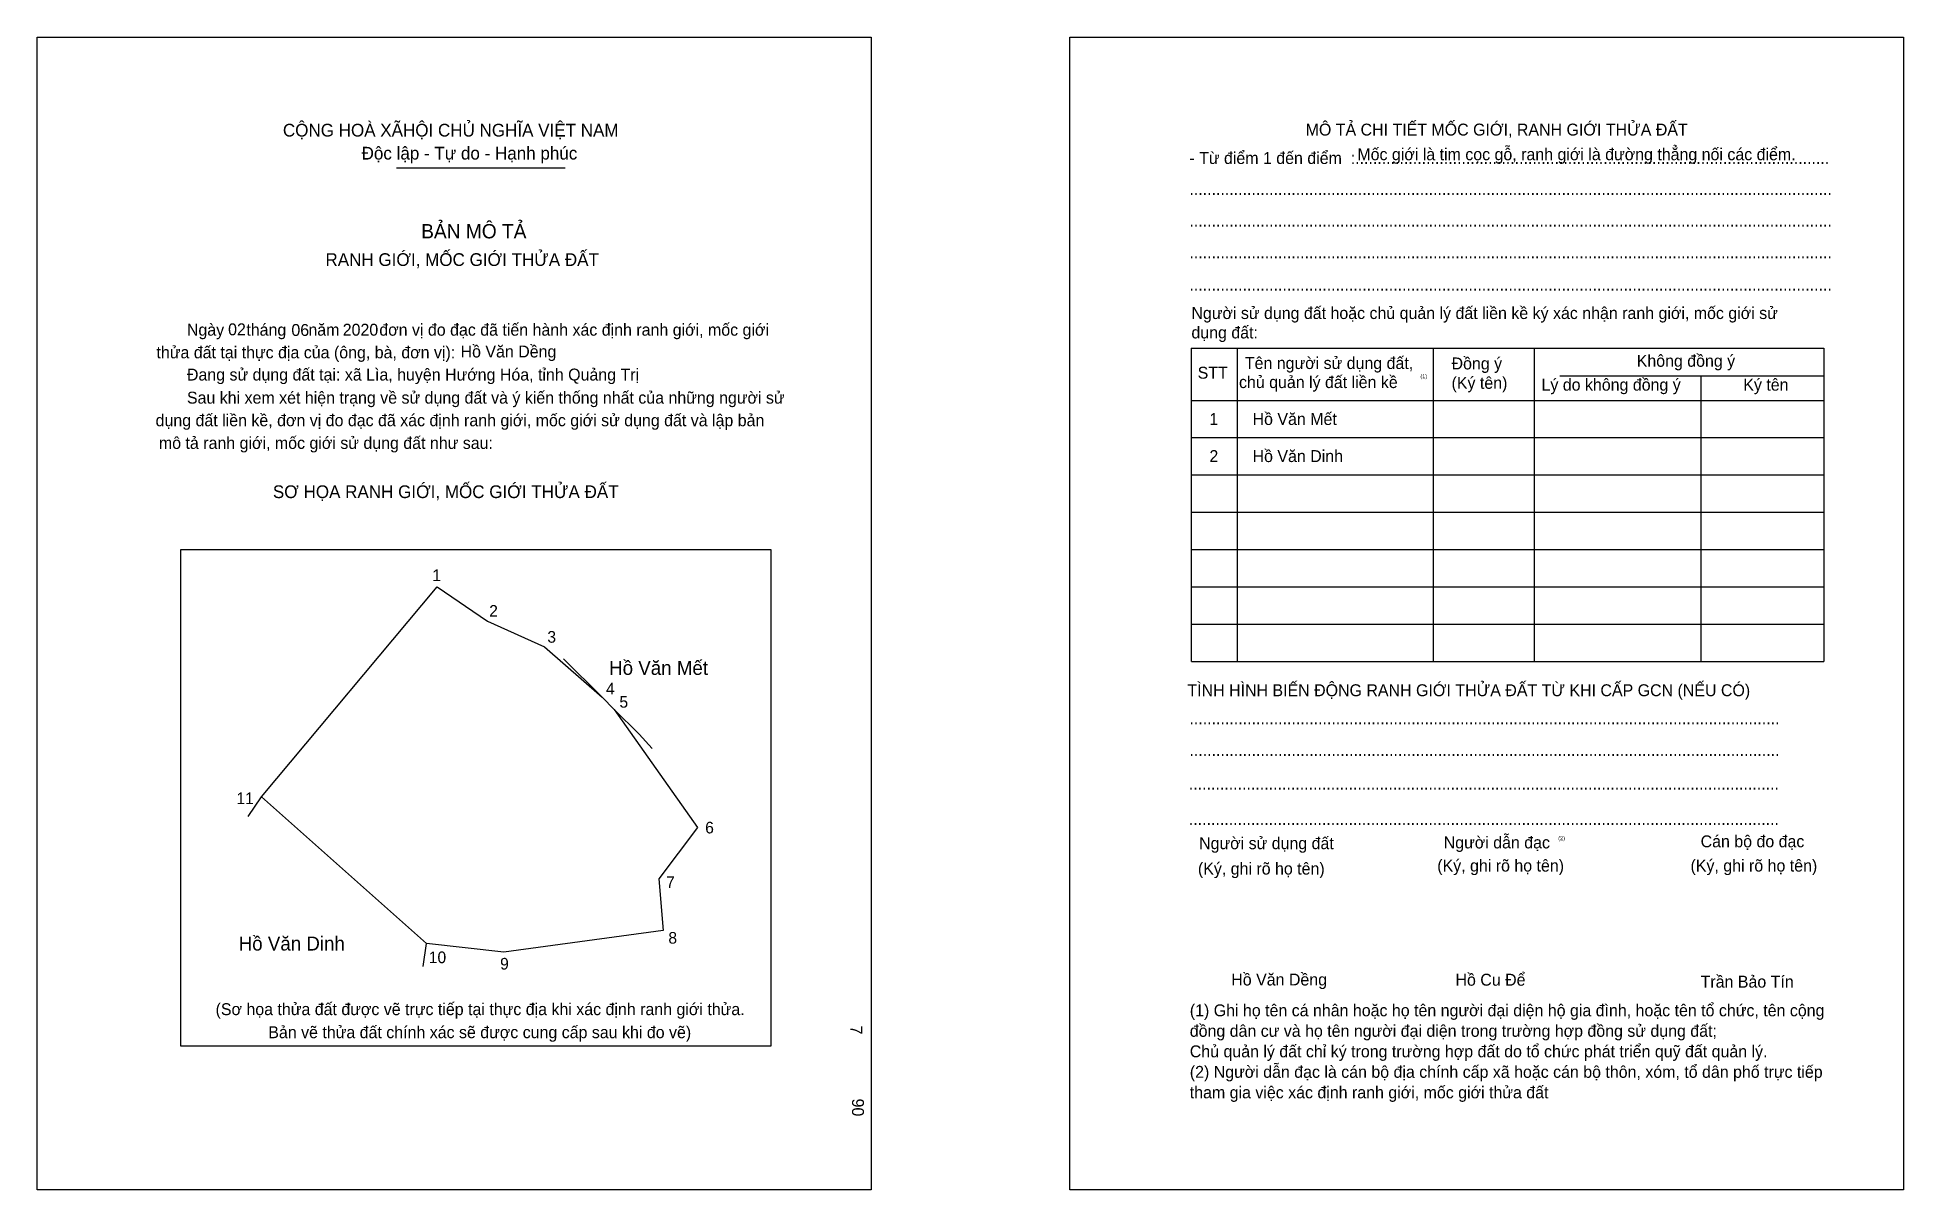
# Model space of a CAD drawing. Extents: x 550368 to 550801, y 1825696 to 1825964.
import ezdxf

# ---------------------------------------------------------------- set-up
doc = ezdxf.new("R2010")
doc.units = 0
for name, color, linetype in [('bmtKhungInTrang1', 7, 'Continuous'), ('bmtKhungInTrang2', 7, 'Continuous'), ('bmtNoiDung', 7, 'Continuous'), ('bmtTemplate', 7, 'Continuous'), ('CanhThua', 7, 'Continuous'), ('RauThua', 7, 'Continuous'), ('SoHieuDinhThua', 7, 'Continuous'), ('TenChuLanCan', 7, 'Continuous')]:
    doc.layers.add(name, color=color, linetype=linetype)

msp = doc.modelspace()

# ---------------------------------------------------------------- linework, layer by layer
at = {"layer": 'bmtKhungInTrang1'}
msp.add_lwpolyline([(550367.56, 1825963.76), (550561.35, 1825963.76), (550561.35, 1825695.73), (550367.56, 1825695.73)], close=True, dxfattribs=at)
at = {"layer": 'bmtKhungInTrang2'}
msp.add_lwpolyline([(550607.56, 1825963.76), (550801.34, 1825963.76), (550801.34, 1825695.73), (550607.56, 1825695.73)], close=True, dxfattribs=at)
at = {"layer": 'bmtTemplate'}
for p, q in [((550451.07, 1825933.38), (550490.26, 1825933.38)), ((550646.43, 1825891.47), (550646.43, 1825818.6)), ((550692.02, 1825891.47), (550692.02, 1825818.6)), ((550715.47, 1825891.55), (550715.47, 1825818.6)), ((550782.79, 1825891.47), (550782.79, 1825818.6)), ((550721.42, 1825885.05), (550782.79, 1825885.05)), ((550635.8, 1825879.32), (550782.79, 1825879.32)), ((550635.8, 1825870.65), (550782.79, 1825870.65)), ((550635.8, 1825861.97), (550782.79, 1825861.97)), ((550635.8, 1825853.3), (550782.79, 1825853.3)), ((550635.8, 1825844.63), (550782.79, 1825844.63)), ((550635.8, 1825835.95), (550782.79, 1825835.95)), ((550635.8, 1825827.28), (550782.79, 1825827.28)), ((550635.8, 1825818.6), (550782.79, 1825818.6))]:
    msp.add_line(p, q, dxfattribs=at)
for points in [[(550635.71, 1825891.47), (550782.79, 1825891.47)], [(550635.71, 1825891.47), (550635.71, 1825818.6)], [(550754.18, 1825884.96), (550754.18, 1825818.6)]]:
    msp.add_lwpolyline(points, dxfattribs=at)
msp.add_lwpolyline([(550400.9, 1825729.11), (550400.9, 1825844.62), (550538.02, 1825844.62), (550538.02, 1825729.11)], close=True, dxfattribs=at)
at = {"layer": 'CanhThua'}
for p, q in [((550419.64, 1825787.07), (550460.49, 1825835.95)), ((550460.49, 1825835.95), (550472.18, 1825827.99)), ((550472.18, 1825827.99), (550485.46, 1825822.03)), ((550485.46, 1825822.03), (550498.81, 1825810.29)), ((550498.81, 1825810.29), (550501.65, 1825807.45)), ((550501.65, 1825807.45), (550521, 1825780)), ((550458, 1825753), (550419.64, 1825787.07)), ((550521, 1825780), (550512, 1825768)), ((550512, 1825768), (550513, 1825756)), ((550513, 1825756), (550476, 1825751)), ((550476, 1825751), (550458, 1825753))]:
    msp.add_line(p, q, dxfattribs=at)
at = {"layer": 'RauThua'}
for p, q in [((550489.82, 1825819.24), (550498.81, 1825810.29)), ((550501.65, 1825807.45), (550507.45, 1825801.66)), ((550507.45, 1825801.66), (550510.47, 1825798.34)), ((550416.56, 1825782.54), (550419.64, 1825787.07)), ((550457.21, 1825747.65), (550458, 1825753))]:
    msp.add_line(p, q, dxfattribs=at)

# ---------------------------------------------------------------- texts
at = {"layer": 'bmtNoiDung'}
for s, height, p in [('02', 2.773, (550411.9, 1825894.45)), ('06', 2.773, (550426.61, 1825894.3)), ('2020', 2.773, (550438.54, 1825894.36)), ('Hồ Văn Dềng', 2.7727, (550465.93, 1825889.3)), ('1', 2.77, (550639.98, 1825873.6)), ('Hồ Văn Mết ', 2.7727, (550650.01, 1825873.6)), ('2', 2.77, (550639.98, 1825864.97)), ('Hồ Văn Dinh ', 2.7727, (550650.01, 1825864.97)), ('Hồ Văn Dềng', 2.7727, (550645.06, 1825743.23))]:
    msp.add_text(s, height=height, dxfattribs=at).set_placement(p)
for s, height, p in [('7', 2.77, (550556.52, 1825733.88)), ('90', 2.773, (550556.91, 1825716.92))]:
    msp.add_text(s, height=height, rotation=270, dxfattribs=at).set_placement(p)
at = {"layer": 'bmtTemplate'}
for s, height, p in [('CỘNG HOÀ XÃHỘI CHỦ NGHĨA VIỆT NAM', 2.9576, (550424.64, 1825940.68)), ('MÔ TẢ CHI TIẾT MỐC GIỚI, RANH GIỚI THỬA ĐẤT', 2.7717, (550662.35, 1825940.91)), ('Độc lập - Tự do - Hạnh phúc', 2.9576, (550442.93, 1825935.33)), ('- Từ điểm 1 đến điểm  :...........................................................................................................', 2.77167, (550635.33, 1825934.3)), ('Mốc giới là tim cọc gỗ, ranh giới là đường thẳng nối các điểm.', 2.7717, (550674.37, 1825935.17)), ('.................................................................................................................................................', 2.77167, (550635.33, 1825927.12)), ('BẢN MÔ TẢ', 3.327, (550456.77, 1825917)), ('.................................................................................................................................................', 2.77167, (550635.33, 1825919.75)), ('RANH GIỚI, MỐC GIỚI THỬA ĐẤT', 2.9576, (550434.53, 1825910.58)), ('.................................................................................................................................................', 2.77167, (550635.33, 1825912.37)), ('.................................................................................................................................................', 2.77167, (550635.33, 1825904.83)), ('Người sử dụng đất hoặc chủ quản lý đất liền kề ký xác nhận ranh giới, mốc giới sử', 2.7717, (550635.8, 1825898.24)), ('Ngày     tháng     năm         đơn vị đo đạc đã tiến hành xác định ranh giới, mốc giới ', 2.7727, (550402.33, 1825894.36)), ('dụng đất:', 2.772, (550635.8, 1825893.72)), ('thửa đất tại thực địa của (ông, bà, đơn vị):', 2.7727, (550395.26, 1825889.1)), ('Tên người sử dụng đất,', 2.7717, (550648.22, 1825886.61)), ('Đồng ý', 2.772, (550696.26, 1825886.52)), ('Không đồng ý', 2.7717, (550739.3, 1825887.13)), ('Đang sử dụng đất tại: xã Lìa, huyện Hướng Hóa, tỉnh Quảng Trị', 2.7727, (550402.33, 1825883.93)), ('STT', 2.772, (550637.25, 1825884.36)), ('chủ quản lý đất liền kề', 2.7717, (550646.86, 1825882.18)), ('(1)', 0.924, (550689.02, 1825884.46)), ('(Ký tên)', 2.772, (550696.26, 1825882.01)), ('Lý do không đồng ý', 2.7717, (550717.17, 1825881.58)), ('Ký tên', 2.772, (550764.07, 1825881.58)), ('Sau khi xem xét hiện trạng về sử dụng đất và ý kiến thống nhất của những người sử ', 2.7727, (550402.33, 1825878.56)), ('dụng đất liền kề, đơn vị đo đạc đã xác định ranh giới, mốc giới sử dụng đất và lập bản', 2.7727, (550395.05, 1825873.3)), ('mô tả ranh giới, mốc giới sử dụng đất như sau:', 2.7727, (550395.82, 1825868.03)), ('SƠ HỌA RANH GIỚI, MỐC GIỚI THỬA ĐẤT', 2.9576, (550422.31, 1825856.59)), ('TÌNH HÌNH BIẾN ĐỘNG RANH GIỚI THỬA ĐẤT TỪ KHI CẤP GCN (NẾU CÓ)', 2.7717, (550634.87, 1825810.51)), ('.....................................................................................................................................', 2.77583, (550635.33, 1825803.99)), ('.....................................................................................................................................', 2.77583, (550635.33, 1825796.62)), ('.....................................................................................................................................', 2.77583, (550635.19, 1825788.81)), ('.....................................................................................................................................', 2.77583, (550635.19, 1825780.57)), ('Người sử dụng đất', 2.7717, (550637.59, 1825774.93)), ('Người dẫn đạc', 2.7717, (550694.44, 1825775.11)), ('(2)', 0.924, (550721.06, 1825777.02)), ('Cán bộ đo đạc', 2.7717, (550754.15, 1825775.37)), ('(Ký, ghi rõ họ tên)', 2.7717, (550637.31, 1825769.03)), ('(Ký, ghi rõ họ tên)', 2.7717, (550692.94, 1825769.73)), ('(Ký, ghi rõ họ tên)', 2.7717, (550751.8, 1825769.73)), ('Hồ Cu Để', 2.772, (550697.17, 1825743.18)), ('Trần Bảo Tín', 2.7717, (550754.15, 1825742.73)), ('(Sơ họa thửa đất được vẽ trực tiếp tại thực địa khi xác định ranh giới thửa.', 2.7727, (550408.99, 1825736.33)), ('(1) Ghi họ tên cá nhân hoặc họ tên người đại diện hộ gia đình, hoặc tên tổ chức, tên cộng', 2.7717, (550635.42, 1825736.06)), ('Bản vẽ thửa đất chính xác sẽ được cung cấp sau khi đo vẽ)', 2.7727, (550421.24, 1825730.97)), ('đồng dân cư và họ tên người đại diện trong trường hợp đồng sử dụng đất;', 2.7717, (550635.42, 1825731.29)), ('Chủ quản lý đất chỉ ký trong trường hợp đất do tổ chức phát triển quỹ đất quản lý.', 2.7717, (550635.42, 1825726.52)), ('(2) Người dẫn đạc là cán bộ địa chính cấp xã hoặc cán bộ thôn, xóm, tổ dân phố trực tiếp', 2.7717, (550635.42, 1825721.75)), ('tham gia việc xác định ranh giới, mốc giới thửa đất', 2.7717, (550635.42, 1825716.98))]:
    msp.add_text(s, height=height, dxfattribs=at).set_placement(p)
at = {"layer": 'SoHieuDinhThua'}
for s, height, p in [('1', 2.71, (550459.36, 1825837.28)), ('2', 2.71, (550472.59, 1825829)), ('3', 2.71, (550486.1, 1825822.95)), ('4', 2.71, (550499.73, 1825810.91)), ('5', 2.71, (550502.85, 1825807.84)), ('11', 2.712, (550413.82, 1825785.41)), ('6', 2.71, (550522.79, 1825778.6)), ('7', 2.71, (550513.69, 1825765.89)), ('8', 2.71, (550514.23, 1825752.95)), ('10', 2.712, (550458.55, 1825748.42)), ('9', 2.71, (550475.12, 1825746.93))]:
    msp.add_text(s, height=height, dxfattribs=at).set_placement(p)
at = {"layer": 'TenChuLanCan'}
for s, height, p in [('Hồ Văn Mết', 3.255, (550500.46, 1825815.47)), ('Hồ Văn Dinh', 3.2546, (550414.36, 1825751.36))]:
    msp.add_text(s, height=height, dxfattribs=at).set_placement(p)

doc.saveas('drawing.dxf')
